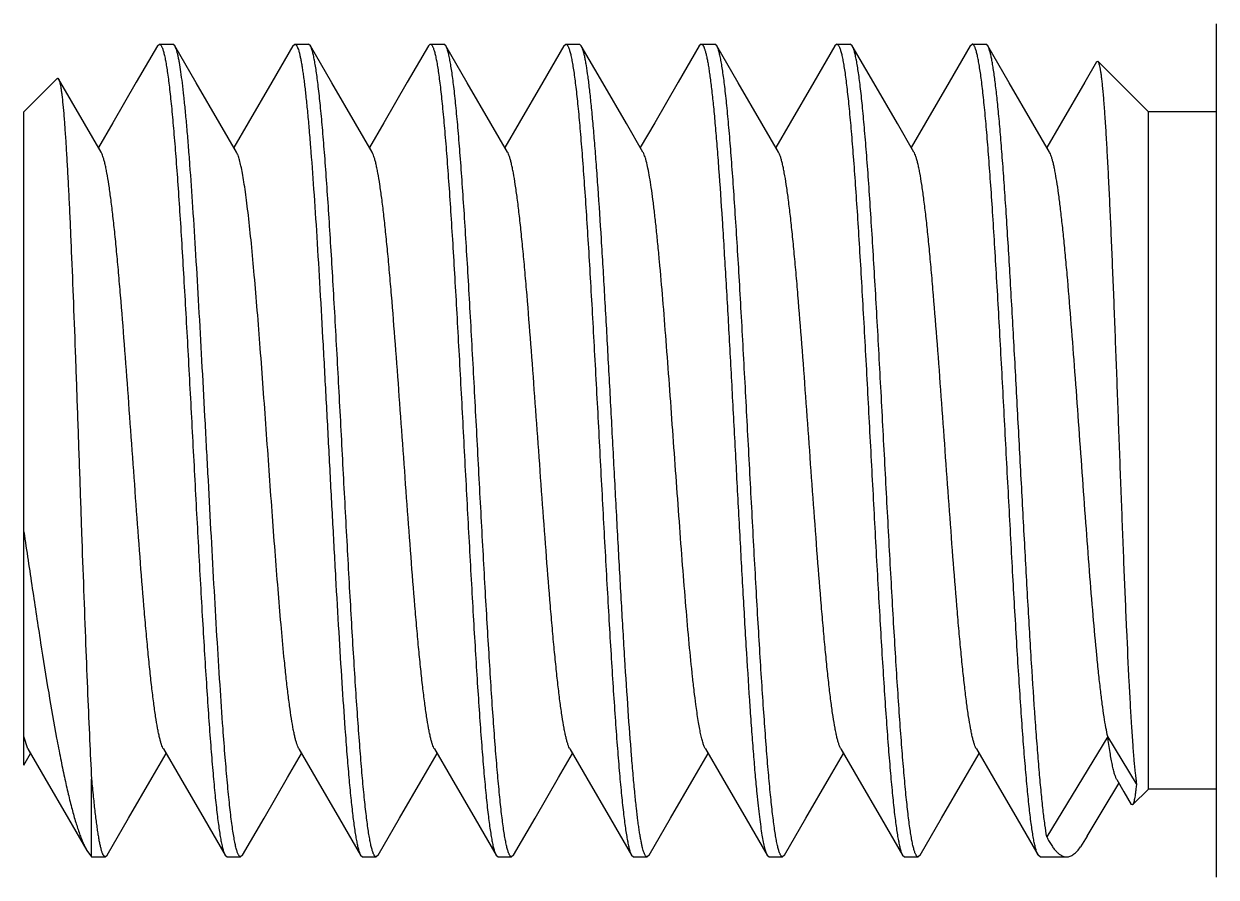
# Model space of a CAD drawing. Header units: millimetres. Extents: x 3299 to 14264, y 1863 to 5555.
# Drawn here: x 3617.59 to 3626.39, y 2547.12 to 2553.42 of the extents above; entities that cross this region are included whole.
import ezdxf

# ---------------------------------------------------------------- set-up
doc = ezdxf.new("R2010")
doc.units = ezdxf.units.MM
doc.layers.add('02___PRT_ALL_AXES', color=7, linetype='Continuous')

msp = doc.modelspace()

# ---------------------------------------------------------------- linework, layer by layer
at = {"color": 7, "linetype": 'Continuous'}
for p, q in [((3626.38801, 2553.42311), (3626.38801, 2547.12311)), ((3618.57343, 2553.26053), (3618.58801, 2553.27311)), ((3618.58801, 2553.27311), (3618.68801, 2553.27311)), ((3618.70259, 2553.26053), (3618.68801, 2553.27311)), ((3619.57343, 2553.26053), (3619.58801, 2553.27311)), ((3619.58801, 2553.27311), (3619.68801, 2553.27311)), ((3619.70259, 2553.26053), (3619.68801, 2553.27311)), ((3620.57343, 2553.26053), (3620.58801, 2553.27311)), ((3620.58801, 2553.27311), (3620.68801, 2553.27311)), ((3620.70259, 2553.26053), (3620.68801, 2553.27311)), ((3621.57343, 2553.26053), (3621.58801, 2553.27311)), ((3621.58801, 2553.27311), (3621.68801, 2553.27311)), ((3621.70259, 2553.26053), (3621.68801, 2553.27311)), ((3622.58801, 2553.27311), (3622.57343, 2553.26053)), ((3622.58801, 2553.27311), (3622.68801, 2553.27311)), ((3622.70259, 2553.26053), (3622.68801, 2553.27311)), ((3623.58801, 2553.27311), (3623.57343, 2553.26053)), ((3623.58801, 2553.27311), (3623.68801, 2553.27311)), ((3623.70259, 2553.26053), (3623.68801, 2553.27311)), ((3624.57343, 2553.26053), (3624.58801, 2553.27311)), ((3624.58801, 2553.27311), (3624.68801, 2553.27311)), ((3624.70259, 2553.26053), (3624.68801, 2553.27311)), ((3625.50519, 2553.14285), (3625.51481, 2553.14631)), ((3625.51481, 2553.14631), (3625.88801, 2552.77311)), ((3617.58801, 2552.77311), (3617.83442, 2553.01952)), ((3617.58801, 2547.94969), (3617.58801, 2552.77299)), ((3625.88801, 2547.77311), (3625.88801, 2552.77311)), ((3617.61835, 2548.06945), (3617.58801, 2548.16122)), ((3625.58801, 2548.16122), (3625.13801, 2547.41994)), ((3625.80009, 2547.81185), (3625.58801, 2548.16122)), ((3617.58801, 2547.94967), (3617.63801, 2548.03564)), ((3618.08801, 2547.27311), (3618.08801, 2547.84606)), ((3625.77079, 2547.65589), (3625.88801, 2547.77311)), ((3625.77079, 2547.65589), (3625.76176, 2547.65914)), ((3625.43608, 2547.42546), (3625.38801, 2547.34737)), ((3618.05311, 2547.32074), (3618.08801, 2547.27311)), ((3618.18801, 2547.27311), (3618.20259, 2547.28569)), ((3619.07343, 2547.28569), (3619.08801, 2547.27311)), ((3619.08801, 2547.27311), (3619.18801, 2547.27311)), ((3619.20259, 2547.28569), (3619.18801, 2547.27311)), ((3620.07343, 2547.28569), (3620.08801, 2547.27311)), ((3620.08801, 2547.27311), (3620.18801, 2547.27311)), ((3620.20259, 2547.28569), (3620.18801, 2547.27311)), ((3621.07343, 2547.28569), (3621.08801, 2547.27311)), ((3621.08801, 2547.27311), (3621.18801, 2547.27311)), ((3621.20259, 2547.28569), (3621.18801, 2547.27311)), ((3622.07343, 2547.28569), (3622.08801, 2547.27311)), ((3622.08801, 2547.27311), (3622.18801, 2547.27311)), ((3622.20259, 2547.28569), (3622.18801, 2547.27311)), ((3623.07343, 2547.28569), (3623.08801, 2547.27311)), ((3623.08801, 2547.27311), (3623.18801, 2547.27311)), ((3623.20259, 2547.28569), (3623.18801, 2547.27311)), ((3624.07343, 2547.28569), (3624.08801, 2547.27311)), ((3624.08801, 2547.27311), (3624.18801, 2547.27311)), ((3624.20259, 2547.28569), (3624.18801, 2547.27311)), ((3625.08801, 2547.27311), (3625.07343, 2547.28569))]:
    msp.add_line(p, q, dxfattribs=at)
for points in [[(3618.57343, 2553.26053), (3618.41821, 2552.99292), (3618.244, 2552.69289), (3618.13801, 2552.51058)], [(3619.15767, 2552.47677), (3619.03494, 2552.68787), (3618.86072, 2552.9879), (3618.70259, 2553.26053)], [(3619.57343, 2553.26053), (3619.41821, 2552.99292), (3619.244, 2552.69289), (3619.13801, 2552.51058)], [(3620.15767, 2552.47677), (3620.03494, 2552.68787), (3619.86072, 2552.9879), (3619.70259, 2553.26053)], [(3620.57343, 2553.26053), (3620.41821, 2552.99292), (3620.244, 2552.69289), (3620.13801, 2552.51058)], [(3621.15767, 2552.47677), (3621.03494, 2552.68787), (3620.86072, 2552.9879), (3620.70259, 2553.26053)], [(3621.57343, 2553.26053), (3621.41821, 2552.99292), (3621.244, 2552.69289), (3621.13801, 2552.51058)], [(3622.15767, 2552.47677), (3622.03494, 2552.68787), (3621.86072, 2552.9879), (3621.70259, 2553.26053)], [(3622.57343, 2553.26053), (3622.41821, 2552.99292), (3622.244, 2552.69289), (3622.13801, 2552.51058)], [(3623.15767, 2552.47677), (3623.03494, 2552.68787), (3622.86072, 2552.9879), (3622.70259, 2553.26053)], [(3623.57343, 2553.26053), (3623.41821, 2552.99292), (3623.244, 2552.69289), (3623.13801, 2552.51058)], [(3624.15767, 2552.47677), (3624.03494, 2552.68787), (3623.86072, 2552.9879), (3623.70259, 2553.26053)], [(3624.57343, 2553.26053), (3624.41821, 2552.99292), (3624.244, 2552.69289), (3624.13801, 2552.51058)], [(3625.15767, 2552.47677), (3625.03494, 2552.68787), (3624.86072, 2552.9879), (3624.70259, 2553.26053)], [(3625.50519, 2553.14285), (3625.41821, 2552.99292), (3625.244, 2552.69289), (3625.13801, 2552.51058)], [(3618.15767, 2552.47677), (3618.03494, 2552.68787), (3617.84448, 2553.0159)], [(3617.61835, 2548.06945), (3617.744, 2547.85333), (3617.91821, 2547.5533), (3618.05311, 2547.32074)], [(3618.61835, 2548.06945), (3618.744, 2547.85333), (3618.91821, 2547.5533), (3619.07343, 2547.28569)], [(3619.61835, 2548.06945), (3619.744, 2547.85333), (3619.91821, 2547.5533), (3620.07343, 2547.28569)], [(3620.61835, 2548.06945), (3620.744, 2547.85333), (3620.91821, 2547.5533), (3621.07343, 2547.28569)], [(3621.61835, 2548.06945), (3621.744, 2547.85333), (3621.91821, 2547.5533), (3622.07343, 2547.28569)], [(3622.61835, 2548.06945), (3622.744, 2547.85333), (3622.91821, 2547.5533), (3623.07343, 2547.28569)], [(3623.61835, 2548.06945), (3623.744, 2547.85333), (3623.91821, 2547.5533), (3624.07343, 2547.28569)], [(3624.61835, 2548.06945), (3624.744, 2547.85333), (3624.91821, 2547.5533), (3625.07343, 2547.28569)], [(3618.20259, 2547.28569), (3618.36072, 2547.55831), (3618.53494, 2547.85835), (3618.63801, 2548.03564)], [(3619.20259, 2547.28569), (3619.36072, 2547.55831), (3619.53494, 2547.85835), (3619.63801, 2548.03564)], [(3620.20259, 2547.28569), (3620.36072, 2547.55831), (3620.53494, 2547.85835), (3620.63801, 2548.03564)], [(3621.20259, 2547.28569), (3621.36072, 2547.55831), (3621.53494, 2547.85835), (3621.63801, 2548.03564)], [(3622.20259, 2547.28569), (3622.36072, 2547.55831), (3622.53494, 2547.85835), (3622.63801, 2548.03564)], [(3623.20259, 2547.28569), (3623.36072, 2547.55831), (3623.53494, 2547.85835), (3623.63801, 2548.03564)], [(3624.20259, 2547.28569), (3624.36072, 2547.55831), (3624.53494, 2547.85835), (3624.63801, 2548.03564)], [(3625.43608, 2547.42546), (3625.56188, 2547.63513), (3625.67089, 2547.81575)], [(3625.65456, 2547.8439), (3625.70749, 2547.7527), (3625.76176, 2547.65914)]]:
    msp.add_lwpolyline(points, dxfattribs=at)
for points, knots in [([(3618.58801, 2553.27311), (3618.5893, 2553.27311), (3618.59214, 2553.2724), (3618.59601, 2553.26959), (3618.59978, 2553.26517), (3618.60353, 2553.25911), (3618.60728, 2553.25141), (3618.61103, 2553.24204), (3618.6148, 2553.23099), (3618.62012, 2553.213), (3618.62663, 2553.18629), (3618.63411, 2553.14923), (3618.64161, 2553.10566), (3618.64913, 2553.05567), (3618.65666, 2552.99937), (3618.6642, 2552.93687), (3618.67175, 2552.86834), (3618.6822, 2552.76536), (3618.69509, 2552.62278), (3618.71011, 2552.43597), (3618.72515, 2552.22955), (3618.74021, 2552.00536), (3618.75528, 2551.76545), (3618.77037, 2551.512), (3618.78546, 2551.24731), (3618.80578, 2550.87892), (3618.83084, 2550.40892), (3618.86064, 2549.84548), (3618.88581, 2549.38214), (3618.90623, 2549.02433), (3618.92131, 2548.77135), (3618.93639, 2548.53201), (3618.95145, 2548.30846), (3618.96649, 2548.10275), (3618.9815, 2547.91672), (3618.99647, 2547.75208), (3619.00941, 2547.62899), (3619.01994, 2547.54234), (3619.02747, 2547.48651), (3619.03499, 2547.43701), (3619.04249, 2547.39393), (3619.04996, 2547.35737), (3619.05739, 2547.3274), (3619.06392, 2547.30666), (3619.06932, 2547.29353), (3619.07204, 2547.28811), (3619.07343, 2547.28572)], [0, 0, 0, 0, 0.0006449, 0.0014043, 0.0023515, 0.0035243, 0.0049424, 0.0066166, 0.0085528, 0.0107549, 0.0159634, 0.0222445, 0.0295907, 0.0379913, 0.0474334, 0.0578966, 0.0693572, 0.0817909, 0.1094728, 0.1406927, 0.1751755, 0.2126082, 0.2526559, 0.2949556, 0.339126, 0.3847672, 0.478801, 0.5736607, 0.6659196, 0.7100258, 0.7522465, 0.7922009, 0.8295272, 0.8638909, 0.8949808, 0.9225224, 0.946268, 0.9566541, 0.9660173, 0.9743379, 0.9816032, 0.9878026, 0.9929291, 0.9969855, 0.9986201, 1, 1, 1, 1]), ([(3619.05801, 2548.21947), (3619.05015, 2548.32749), (3619.03472, 2548.55481), (3619.0128, 2548.91035), (3618.99084, 2549.29241), (3618.96885, 2549.69351), (3618.94686, 2550.10589), (3618.92486, 2550.52152), (3618.90287, 2550.93232), (3618.88089, 2551.3303), (3618.85893, 2551.70772), (3618.83701, 2552.05726), (3618.81824, 2552.32792), (3618.803, 2552.52544), (3618.79195, 2552.65764), (3618.78093, 2552.77822), (3618.76992, 2552.88662), (3618.75893, 2552.98231), (3618.74798, 2553.06482), (3618.73848, 2553.1251), (3618.73071, 2553.16639), (3618.7252, 2553.19217), (3618.71971, 2553.2144), (3618.71423, 2553.23307), (3618.70878, 2553.24816), (3618.70471, 2553.25685), (3618.70259, 2553.26051)], [0, 0, 0, 0, 0.0642486, 0.1351525, 0.211304, 0.291252, 0.3734389, 0.456272, 0.5381449, 0.6174703, 0.6927111, 0.7624087, 0.8252158, 0.8536525, 0.8799227, 0.9039043, 0.925482, 0.9445534, 0.9610355, 0.9748524, 0.9807458, 0.9859572, 0.9904844, 0.9943274, 0.9974933, 1, 1, 1, 1]), ([(3619.58801, 2553.27311), (3619.58899, 2553.27311), (3619.59106, 2553.27273), (3619.59402, 2553.27113), (3619.59692, 2553.26856), (3619.5998, 2553.26503), (3619.60267, 2553.26054), (3619.60677, 2553.25273), (3619.61175, 2553.24041), (3619.61744, 2553.22262), (3619.62314, 2553.20096), (3619.62886, 2553.17545), (3619.6346, 2553.14612), (3619.64034, 2553.11301), (3619.64609, 2553.07616), (3619.65185, 2553.03561), (3619.65983, 2552.97434), (3619.66968, 2552.88894), (3619.68114, 2552.77618), (3619.69261, 2552.65022), (3619.70856, 2552.45791), (3619.72814, 2552.19001), (3619.75091, 2551.83962), (3619.77373, 2551.45622), (3619.79658, 2551.0479), (3619.81946, 2550.62325), (3619.84234, 2550.19123), (3619.86522, 2549.76093), (3619.88809, 2549.34143), (3619.91093, 2548.94154), (3619.93374, 2548.56972), (3619.94981, 2548.33218), (3619.95801, 2548.21947)], [0, 0, 0, 0, 0.000577, 0.0012168, 0.0019662, 0.0028546, 0.0038995, 0.0051117, 0.0080609, 0.0117338, 0.0161433, 0.0212918, 0.0271775, 0.0337969, 0.0411449, 0.0492147, 0.0579961, 0.0776481, 0.1000079, 0.1249608, 0.1523772, 0.2140249, 0.2836656, 0.3598407, 0.4409524, 0.5252979, 0.6111051, 0.6965701, 0.7798989, 0.8593334, 0.9332271, 1, 1, 1, 1]), ([(3620.18801, 2547.27311), (3620.18672, 2547.27311), (3620.18388, 2547.27381), (3620.18001, 2547.27663), (3620.17624, 2547.28105), (3620.17249, 2547.28711), (3620.16875, 2547.29481), (3620.16499, 2547.30418), (3620.16122, 2547.31523), (3620.1559, 2547.33322), (3620.14939, 2547.35993), (3620.14192, 2547.39699), (3620.13441, 2547.44056), (3620.12689, 2547.49055), (3620.11936, 2547.54685), (3620.11182, 2547.60935), (3620.10427, 2547.67788), (3620.09382, 2547.78086), (3620.08093, 2547.92344), (3620.06591, 2548.11024), (3620.05087, 2548.31667), (3620.03581, 2548.54086), (3620.02074, 2548.78077), (3620.00566, 2549.03422), (3619.99057, 2549.29891), (3619.97024, 2549.6673), (3619.94518, 2550.1373), (3619.91538, 2550.70074), (3619.89022, 2551.16408), (3619.86979, 2551.52189), (3619.85471, 2551.77487), (3619.83964, 2552.01421), (3619.82458, 2552.23776), (3619.80954, 2552.44347), (3619.79452, 2552.62949), (3619.77955, 2552.79413), (3619.76661, 2552.91723), (3619.75608, 2553.00388), (3619.74855, 2553.05971), (3619.74103, 2553.10921), (3619.73353, 2553.15229), (3619.72606, 2553.18885), (3619.71863, 2553.21882), (3619.71211, 2553.23956), (3619.7067, 2553.25269), (3619.70398, 2553.2581), (3619.70259, 2553.2605)], [0, 0, 0, 0, 0.0006449, 0.0014043, 0.0023515, 0.0035243, 0.0049424, 0.0066166, 0.0085528, 0.0107549, 0.0159634, 0.0222445, 0.0295907, 0.0379913, 0.0474333, 0.0578966, 0.0693572, 0.0817909, 0.1094728, 0.1406927, 0.1751754, 0.2126081, 0.2526559, 0.2949556, 0.3391259, 0.3847671, 0.4788009, 0.5736606, 0.6659195, 0.7100257, 0.7522464, 0.7922009, 0.8295271, 0.8638909, 0.8949807, 0.9225224, 0.9462679, 0.9566541, 0.9660172, 0.9743379, 0.9816032, 0.9878026, 0.9929291, 0.9969855, 0.9986201, 1, 1, 1, 1]), ([(3620.58801, 2553.27311), (3620.5893, 2553.27311), (3620.59214, 2553.2724), (3620.59601, 2553.26959), (3620.59978, 2553.26517), (3620.60353, 2553.25911), (3620.60728, 2553.25141), (3620.61103, 2553.24204), (3620.6148, 2553.23099), (3620.62012, 2553.213), (3620.62663, 2553.18629), (3620.63411, 2553.14923), (3620.64161, 2553.10566), (3620.64913, 2553.05567), (3620.65666, 2552.99937), (3620.6642, 2552.93687), (3620.67175, 2552.86834), (3620.6822, 2552.76536), (3620.69509, 2552.62278), (3620.71011, 2552.43597), (3620.72515, 2552.22955), (3620.74021, 2552.00536), (3620.75528, 2551.76545), (3620.77037, 2551.512), (3620.78546, 2551.24731), (3620.80578, 2550.87892), (3620.83084, 2550.40892), (3620.86064, 2549.84548), (3620.88581, 2549.38214), (3620.90623, 2549.02433), (3620.92131, 2548.77135), (3620.93639, 2548.53201), (3620.95145, 2548.30846), (3620.96649, 2548.10275), (3620.9815, 2547.91672), (3620.99647, 2547.75208), (3621.00941, 2547.62899), (3621.01994, 2547.54234), (3621.02747, 2547.48651), (3621.03499, 2547.43701), (3621.04249, 2547.39393), (3621.04996, 2547.35737), (3621.05739, 2547.3274), (3621.06392, 2547.30666), (3621.06932, 2547.29353), (3621.07204, 2547.28811), (3621.07343, 2547.28572)], [0, 0, 0, 0, 0.0006449, 0.0014043, 0.0023515, 0.0035243, 0.0049424, 0.0066166, 0.0085528, 0.0107549, 0.0159634, 0.0222445, 0.0295907, 0.0379913, 0.0474334, 0.0578966, 0.0693572, 0.0817909, 0.1094728, 0.1406927, 0.1751755, 0.2126082, 0.2526559, 0.2949556, 0.339126, 0.3847672, 0.478801, 0.5736607, 0.6659196, 0.7100258, 0.7522465, 0.7922009, 0.8295272, 0.8638909, 0.8949808, 0.9225224, 0.946268, 0.9566541, 0.9660173, 0.9743379, 0.9816032, 0.9878026, 0.9929291, 0.9969855, 0.9986201, 1, 1, 1, 1]), ([(3621.18801, 2547.27311), (3621.18672, 2547.27311), (3621.18388, 2547.27381), (3621.18001, 2547.27663), (3621.17624, 2547.28105), (3621.17249, 2547.28711), (3621.16875, 2547.29481), (3621.16499, 2547.30418), (3621.16122, 2547.31523), (3621.1559, 2547.33322), (3621.14939, 2547.35993), (3621.14192, 2547.39699), (3621.13441, 2547.44056), (3621.12689, 2547.49055), (3621.11936, 2547.54685), (3621.11182, 2547.60935), (3621.10427, 2547.67788), (3621.09382, 2547.78086), (3621.08093, 2547.92344), (3621.06591, 2548.11024), (3621.05087, 2548.31667), (3621.03581, 2548.54086), (3621.02074, 2548.78077), (3621.00566, 2549.03422), (3620.99057, 2549.29891), (3620.97024, 2549.6673), (3620.94518, 2550.1373), (3620.91538, 2550.70074), (3620.89022, 2551.16408), (3620.86979, 2551.52189), (3620.85471, 2551.77487), (3620.83964, 2552.01421), (3620.82458, 2552.23776), (3620.80954, 2552.44347), (3620.79452, 2552.62949), (3620.77955, 2552.79413), (3620.76661, 2552.91723), (3620.75608, 2553.00388), (3620.74855, 2553.05971), (3620.74103, 2553.10921), (3620.73353, 2553.15229), (3620.72606, 2553.18885), (3620.71863, 2553.21882), (3620.71211, 2553.23956), (3620.7067, 2553.25269), (3620.70398, 2553.2581), (3620.70259, 2553.2605)], [0, 0, 0, 0, 0.0006449, 0.0014043, 0.0023515, 0.0035243, 0.0049424, 0.0066166, 0.0085528, 0.0107549, 0.0159634, 0.0222445, 0.0295907, 0.0379913, 0.0474333, 0.0578966, 0.0693572, 0.0817909, 0.1094728, 0.1406927, 0.1751754, 0.2126081, 0.2526559, 0.2949556, 0.3391259, 0.3847671, 0.4788009, 0.5736606, 0.6659195, 0.7100257, 0.7522464, 0.7922009, 0.8295271, 0.8638909, 0.8949807, 0.9225224, 0.9462679, 0.9566541, 0.9660172, 0.9743379, 0.9816032, 0.9878026, 0.9929291, 0.9969855, 0.9986201, 1, 1, 1, 1]), ([(3621.58801, 2553.27311), (3621.5893, 2553.27311), (3621.59214, 2553.2724), (3621.59601, 2553.26959), (3621.59978, 2553.26517), (3621.60353, 2553.25911), (3621.60728, 2553.25141), (3621.61103, 2553.24204), (3621.6148, 2553.23099), (3621.62012, 2553.213), (3621.62663, 2553.18629), (3621.63411, 2553.14923), (3621.64161, 2553.10566), (3621.64913, 2553.05567), (3621.65666, 2552.99937), (3621.6642, 2552.93687), (3621.67175, 2552.86834), (3621.6822, 2552.76536), (3621.69509, 2552.62278), (3621.71011, 2552.43597), (3621.72515, 2552.22955), (3621.74021, 2552.00536), (3621.75528, 2551.76545), (3621.77037, 2551.512), (3621.78546, 2551.24731), (3621.80578, 2550.87892), (3621.83084, 2550.40892), (3621.86064, 2549.84548), (3621.88581, 2549.38214), (3621.90623, 2549.02433), (3621.92131, 2548.77135), (3621.93639, 2548.53201), (3621.95145, 2548.30846), (3621.96649, 2548.10275), (3621.9815, 2547.91672), (3621.99647, 2547.75208), (3622.00941, 2547.62899), (3622.01994, 2547.54234), (3622.02747, 2547.48651), (3622.03499, 2547.43701), (3622.04249, 2547.39393), (3622.04996, 2547.35737), (3622.05739, 2547.3274), (3622.06392, 2547.30666), (3622.06932, 2547.29353), (3622.07204, 2547.28811), (3622.07343, 2547.28572)], [0, 0, 0, 0, 0.0006449, 0.0014043, 0.0023515, 0.0035243, 0.0049424, 0.0066166, 0.0085528, 0.0107549, 0.0159634, 0.0222445, 0.0295907, 0.0379913, 0.0474334, 0.0578966, 0.0693572, 0.0817909, 0.1094728, 0.1406927, 0.1751755, 0.2126082, 0.2526559, 0.2949556, 0.339126, 0.3847672, 0.478801, 0.5736607, 0.6659196, 0.7100258, 0.7522465, 0.7922009, 0.8295272, 0.8638909, 0.8949808, 0.9225224, 0.946268, 0.9566541, 0.9660173, 0.9743379, 0.9816032, 0.9878026, 0.9929291, 0.9969855, 0.9986201, 1, 1, 1, 1]), ([(3622.09801, 2547.74013), (3622.09365, 2547.78418), (3622.08503, 2547.87717), (3622.06794, 2548.08127), (3622.04703, 2548.36782), (3622.02274, 2548.74435), (3621.99839, 2549.15764), (3621.974, 2549.59777), (3621.94959, 2550.05414), (3621.92517, 2550.51578), (3621.90076, 2550.97159), (3621.87637, 2551.41059), (3621.85203, 2551.82223), (3621.8312, 2552.14356), (3621.81428, 2552.37956), (3621.802, 2552.53824), (3621.78974, 2552.68329), (3621.77749, 2552.81381), (3621.76528, 2552.92905), (3621.75311, 2553.02829), (3621.74254, 2553.10066), (3621.73388, 2553.15007), (3621.72776, 2553.18073), (3621.72166, 2553.20703), (3621.71558, 2553.22893), (3621.70954, 2553.24641), (3621.70499, 2553.25638), (3621.70259, 2553.26051)], [0, 0, 0, 0, 0.0239817, 0.0505841, 0.110938, 0.179607, 0.2549621, 0.3351932, 0.4183783, 0.5025212, 0.5856026, 0.6656292, 0.7406823, 0.8089644, 0.8400486, 0.8688436, 0.8951763, 0.9188947, 0.9398551, 0.9579419, 0.973052, 0.9794664, 0.9851123, 0.9899856, 0.994085, 0.9974164, 1, 1, 1, 1]), ([(3622.58801, 2553.27311), (3622.5891, 2553.27311), (3622.59142, 2553.27263), (3622.59471, 2553.27065), (3622.59791, 2553.26749), (3622.60109, 2553.26316), (3622.60427, 2553.25765), (3622.60745, 2553.25095), (3622.61063, 2553.24306), (3622.61512, 2553.23022), (3622.62062, 2553.21112), (3622.62694, 2553.18457), (3622.63328, 2553.15333), (3622.63963, 2553.11743), (3622.646, 2553.07693), (3622.65237, 2553.03189), (3622.65875, 2552.98238), (3622.66759, 2552.90771), (3622.6785, 2552.80384), (3622.69119, 2552.66704), (3622.7039, 2552.51473), (3622.72152, 2552.28365), (3622.74315, 2551.96417), (3622.76835, 2551.55005), (3622.7936, 2551.1029), (3622.81888, 2550.63429), (3622.84418, 2550.15634), (3622.86947, 2549.68141), (3622.89474, 2549.22179), (3622.91997, 2548.78935), (3622.94155, 2548.45117), (3622.95908, 2548.20255), (3622.97181, 2548.03536), (3622.98453, 2547.88268), (3622.99348, 2547.7859), (3622.99801, 2547.74013)], [0, 0, 0, 0, 0.0005859, 0.0012488, 0.0020431, 0.0030007, 0.0041397, 0.0054707, 0.0069999, 0.0087315, 0.012811, 0.0177192, 0.0234554, 0.0300155, 0.0373933, 0.045581, 0.0545663, 0.0643346, 0.0861617, 0.1109321, 0.1384847, 0.1686488, 0.2360146, 0.3113015, 0.3925722, 0.477732, 0.5645846, 0.6508898, 0.7344212, 0.8130271, 0.8846785, 0.9173128, 0.9475441, 0.9751723, 1, 1, 1, 1]), ([(3623.18801, 2547.27311), (3623.18672, 2547.27311), (3623.18388, 2547.27381), (3623.18001, 2547.27663), (3623.17624, 2547.28105), (3623.17249, 2547.28711), (3623.16875, 2547.29481), (3623.16499, 2547.30418), (3623.16122, 2547.31523), (3623.1559, 2547.33322), (3623.14939, 2547.35993), (3623.14192, 2547.39699), (3623.13441, 2547.44056), (3623.12689, 2547.49055), (3623.11936, 2547.54685), (3623.11182, 2547.60935), (3623.10427, 2547.67788), (3623.09382, 2547.78086), (3623.08093, 2547.92344), (3623.06591, 2548.11024), (3623.05087, 2548.31667), (3623.03581, 2548.54086), (3623.02074, 2548.78077), (3623.00566, 2549.03422), (3622.99057, 2549.29891), (3622.97024, 2549.6673), (3622.94518, 2550.1373), (3622.91538, 2550.70074), (3622.89022, 2551.16408), (3622.86979, 2551.52189), (3622.85471, 2551.77487), (3622.83964, 2552.01421), (3622.82458, 2552.23776), (3622.80954, 2552.44347), (3622.79452, 2552.62949), (3622.77955, 2552.79413), (3622.76661, 2552.91723), (3622.75608, 2553.00388), (3622.74855, 2553.05971), (3622.74103, 2553.10921), (3622.73353, 2553.15229), (3622.72606, 2553.18885), (3622.71863, 2553.21882), (3622.71211, 2553.23956), (3622.7067, 2553.25269), (3622.70398, 2553.2581), (3622.70259, 2553.2605)], [0, 0, 0, 0, 0.0006449, 0.0014043, 0.0023515, 0.0035243, 0.0049424, 0.0066166, 0.0085528, 0.0107549, 0.0159634, 0.0222445, 0.0295907, 0.0379913, 0.0474333, 0.0578966, 0.0693572, 0.0817909, 0.1094728, 0.1406927, 0.1751754, 0.2126081, 0.2526559, 0.2949556, 0.3391259, 0.3847671, 0.4788009, 0.5736606, 0.6659195, 0.7100257, 0.7522464, 0.7922009, 0.8295271, 0.8638909, 0.8949807, 0.9225224, 0.9462679, 0.9566541, 0.9660172, 0.9743379, 0.9816032, 0.9878026, 0.9929291, 0.9969855, 0.9986201, 1, 1, 1, 1]), ([(3623.58801, 2553.27311), (3623.5893, 2553.27311), (3623.59214, 2553.2724), (3623.59601, 2553.26959), (3623.59978, 2553.26517), (3623.60353, 2553.25911), (3623.60728, 2553.25141), (3623.61103, 2553.24204), (3623.6148, 2553.23099), (3623.62012, 2553.213), (3623.62663, 2553.18629), (3623.63411, 2553.14923), (3623.64161, 2553.10566), (3623.64913, 2553.05567), (3623.65666, 2552.99937), (3623.6642, 2552.93687), (3623.67175, 2552.86834), (3623.6822, 2552.76536), (3623.69509, 2552.62278), (3623.71011, 2552.43597), (3623.72515, 2552.22955), (3623.74021, 2552.00536), (3623.75528, 2551.76545), (3623.77037, 2551.512), (3623.78546, 2551.24731), (3623.80578, 2550.87892), (3623.83084, 2550.40892), (3623.86064, 2549.84548), (3623.88581, 2549.38214), (3623.90623, 2549.02433), (3623.92131, 2548.77135), (3623.93639, 2548.53201), (3623.95145, 2548.30846), (3623.96649, 2548.10275), (3623.9815, 2547.91672), (3623.99647, 2547.75208), (3624.00941, 2547.62899), (3624.01994, 2547.54234), (3624.02747, 2547.48651), (3624.03499, 2547.43701), (3624.04249, 2547.39393), (3624.04996, 2547.35737), (3624.05739, 2547.3274), (3624.06392, 2547.30666), (3624.06932, 2547.29353), (3624.07204, 2547.28811), (3624.07343, 2547.28572)], [0, 0, 0, 0, 0.0006449, 0.0014043, 0.0023515, 0.0035243, 0.0049424, 0.0066166, 0.0085528, 0.0107549, 0.0159634, 0.0222445, 0.0295907, 0.0379913, 0.0474334, 0.0578966, 0.0693572, 0.0817909, 0.1094728, 0.1406927, 0.1751755, 0.2126082, 0.2526559, 0.2949556, 0.339126, 0.3847672, 0.478801, 0.5736607, 0.6659196, 0.7100258, 0.7522465, 0.7922009, 0.8295272, 0.8638909, 0.8949808, 0.9225224, 0.946268, 0.9566541, 0.9660173, 0.9743379, 0.9816032, 0.9878026, 0.9929291, 0.9969855, 0.9986201, 1, 1, 1, 1]), ([(3624.18801, 2547.27311), (3624.18672, 2547.27311), (3624.18388, 2547.27381), (3624.18001, 2547.27663), (3624.17624, 2547.28105), (3624.17249, 2547.28711), (3624.16875, 2547.29481), (3624.16499, 2547.30418), (3624.16122, 2547.31523), (3624.1559, 2547.33322), (3624.14939, 2547.35993), (3624.14192, 2547.39699), (3624.13441, 2547.44056), (3624.12689, 2547.49055), (3624.11936, 2547.54685), (3624.11182, 2547.60935), (3624.10427, 2547.67788), (3624.09382, 2547.78086), (3624.08093, 2547.92344), (3624.06591, 2548.11024), (3624.05087, 2548.31667), (3624.03581, 2548.54086), (3624.02074, 2548.78077), (3624.00566, 2549.03422), (3623.99057, 2549.29891), (3623.97024, 2549.6673), (3623.94518, 2550.1373), (3623.91538, 2550.70074), (3623.89022, 2551.16408), (3623.86979, 2551.52189), (3623.85471, 2551.77487), (3623.83964, 2552.01421), (3623.82458, 2552.23776), (3623.80954, 2552.44347), (3623.79452, 2552.62949), (3623.77955, 2552.79413), (3623.76661, 2552.91723), (3623.75608, 2553.00388), (3623.74855, 2553.05971), (3623.74103, 2553.10921), (3623.73353, 2553.15229), (3623.72606, 2553.18885), (3623.71863, 2553.21882), (3623.71211, 2553.23956), (3623.7067, 2553.25269), (3623.70398, 2553.2581), (3623.70259, 2553.2605)], [0, 0, 0, 0, 0.0006449, 0.0014043, 0.0023515, 0.0035243, 0.0049424, 0.0066166, 0.0085528, 0.0107549, 0.0159634, 0.0222445, 0.0295907, 0.0379913, 0.0474333, 0.0578966, 0.0693572, 0.0817909, 0.1094728, 0.1406927, 0.1751754, 0.2126081, 0.2526559, 0.2949556, 0.3391259, 0.3847671, 0.4788009, 0.5736606, 0.6659195, 0.7100257, 0.7522464, 0.7922009, 0.8295271, 0.8638909, 0.8949807, 0.9225224, 0.9462679, 0.9566541, 0.9660172, 0.9743379, 0.9816032, 0.9878026, 0.9929291, 0.9969855, 0.9986201, 1, 1, 1, 1]), ([(3625.06803, 2547.29672), (3625.06513, 2547.30357), (3625.05963, 2547.31965), (3625.0523, 2547.34728), (3625.04492, 2547.38137), (3625.0375, 2547.42186), (3625.03007, 2547.46867), (3625.0196, 2547.54335), (3625.00678, 2547.65169), (3624.99201, 2547.79895), (3624.97719, 2547.96816), (3624.96233, 2548.15782), (3624.94745, 2548.36625), (3624.93255, 2548.59161), (3624.91217, 2548.91999), (3624.88712, 2549.35675), (3624.85767, 2549.90133), (3624.82819, 2550.45909), (3624.80339, 2550.92319), (3624.78327, 2551.28619), (3624.76835, 2551.54656), (3624.75343, 2551.79563), (3624.73852, 2552.03119), (3624.72363, 2552.25114), (3624.70876, 2552.45353), (3624.69391, 2552.63658), (3624.68115, 2552.77624), (3624.67082, 2552.87707), (3624.66335, 2552.94416), (3624.6559, 2553.00532), (3624.64845, 2553.06042), (3624.64101, 2553.10933), (3624.63359, 2553.15195), (3624.6262, 2553.1882), (3624.61977, 2553.21433), (3624.6145, 2553.23192), (3624.61078, 2553.24272), (3624.60706, 2553.25189), (3624.60335, 2553.25942), (3624.59965, 2553.26534), (3624.59592, 2553.26967), (3624.59209, 2553.27242), (3624.58929, 2553.27311), (3624.58801, 2553.27311)], [0, 0, 0, 0, 0.0037125, 0.0084677, 0.0142724, 0.0211246, 0.0290178, 0.0379373, 0.0587778, 0.0834815, 0.1118333, 0.1435895, 0.1784712, 0.2161713, 0.2563587, 0.3427536, 0.4346076, 0.5286766, 0.6216374, 0.6666722, 0.7102067, 0.7518591, 0.7912581, 0.8280589, 0.8619352, 0.8925906, 0.9197573, 0.9319564, 0.9431992, 0.9534619, 0.962721, 0.9709587, 0.9781625, 0.984322, 0.9894298, 0.9915898, 0.9934895, 0.9951327, 0.9965256, 0.9976786, 0.9986114, 0.9993614, 1, 1, 1, 1]), ([(3625.13801, 2547.41994), (3625.1329, 2547.4497), (3625.12309, 2547.51606), (3625.10972, 2547.62562), (3625.0963, 2547.75451), (3625.08284, 2547.90176), (3625.06935, 2548.06633), (3625.05063, 2548.31675), (3625.02769, 2548.66313), (3625.00097, 2549.11148), (3624.97419, 2549.5937), (3624.94738, 2550.09573), (3624.92056, 2550.60293), (3624.89376, 2551.10052), (3624.86699, 2551.57398), (3624.84414, 2551.94708), (3624.82555, 2552.22319), (3624.81204, 2552.40992), (3624.79854, 2552.58105), (3624.78507, 2552.73532), (3624.77163, 2552.87162), (3624.75823, 2552.98896), (3624.7466, 2553.07442), (3624.73706, 2553.13262), (3624.73033, 2553.16856), (3624.72362, 2553.19922), (3624.71693, 2553.22457), (3624.71108, 2553.24226), (3624.70626, 2553.25362), (3624.70383, 2553.25838), (3624.70259, 2553.2605)], [0, 0, 0, 0, 0.0154532, 0.0343292, 0.0564907, 0.0817773, 0.110016, 0.1410045, 0.2103121, 0.2876921, 0.3708991, 0.4575146, 0.5450203, 0.6308713, 0.7125715, 0.7877468, 0.8221956, 0.8542162, 0.8835731, 0.9100583, 0.93348, 0.9536742, 0.9705034, 0.9776202, 0.9838598, 0.9892157, 0.9936846, 0.9972713, 0.9987406, 1, 1, 1, 1]), ([(3625.51481, 2553.14631), (3625.51562, 2553.1455), (3625.5172, 2553.14331), (3625.51927, 2553.13923), (3625.52136, 2553.1339), (3625.5244, 2553.12437), (3625.52805, 2553.10924), (3625.53222, 2553.08729), (3625.53642, 2553.06036), (3625.54064, 2553.02847), (3625.54488, 2552.99169), (3625.54913, 2552.95007), (3625.5534, 2552.90367), (3625.55935, 2552.83249), (3625.5667, 2552.73222), (3625.57525, 2552.59883), (3625.58383, 2552.44875), (3625.59246, 2552.28303), (3625.60113, 2552.10287), (3625.60983, 2551.90957), (3625.61856, 2551.70453), (3625.62732, 2551.48929), (3625.63921, 2551.18662), (3625.65396, 2550.7955), (3625.67155, 2550.31941), (3625.68924, 2549.84518), (3625.70703, 2549.38792), (3625.72488, 2548.96249), (3625.74032, 2548.6344), (3625.75302, 2548.39839), (3625.76218, 2548.24487), (3625.77134, 2548.10901), (3625.7805, 2547.99205), (3625.7885, 2547.9069), (3625.79508, 2547.84907), (3625.7984, 2547.82366), (3625.80009, 2547.81185)], [0, 0, 0, 0, 0.0006493, 0.0014997, 0.0025659, 0.0038549, 0.0071139, 0.0112912, 0.0163908, 0.0224102, 0.0293406, 0.0371715, 0.0458919, 0.0554906, 0.0772575, 0.1023188, 0.1305094, 0.1616264, 0.1954507, 0.2317392, 0.2702252, 0.3106287, 0.3526429, 0.4402284, 0.5302932, 0.6200267, 0.7065726, 0.7871208, 0.8590003, 0.8909148, 0.9197706, 0.9453161, 0.9673328, 0.985618, 0.9933071, 1, 1, 1, 1]), ([(3617.83442, 2553.01951), (3617.83481, 2553.0199), (3617.83558, 2553.02056), (3617.83687, 2553.02123), (3617.8382, 2553.02144), (3617.83952, 2553.02118), (3617.84081, 2553.02046), (3617.84265, 2553.0188), (3617.84376, 2553.01713), (3617.84448, 2553.01589)], [0, 0, 0, 0, 0.1262815, 0.2344275, 0.3325294, 0.4311979, 0.5408943, 0.6694205, 1, 1, 1, 1]), ([(3617.84448, 2553.01589), (3617.84522, 2553.01461), (3617.84666, 2553.01166), (3617.8495, 2553.0043), (3617.8529, 2552.99238), (3617.85677, 2552.9749), (3617.86066, 2552.95323), (3617.86456, 2552.92742), (3617.8701, 2552.88489), (3617.87683, 2552.82171), (3617.88454, 2552.73419), (3617.89226, 2552.63154), (3617.89998, 2552.51442), (3617.9077, 2552.38356), (3617.9154, 2552.23979), (3617.92309, 2552.08398), (3617.93077, 2551.91708), (3617.94123, 2551.67535), (3617.9541, 2551.35343), (3617.96915, 2550.94877), (3617.98413, 2550.52648), (3617.99905, 2550.09618), (3618.0139, 2549.6675), (3618.02866, 2549.24993), (3618.04334, 2548.85253), (3618.05792, 2548.48378), (3618.07238, 2548.15149), (3618.08271, 2547.94299), (3618.08801, 2547.84606)], [0, 0, 0, 0, 0.0008558, 0.0018995, 0.0045679, 0.0080247, 0.0122747, 0.0173174, 0.0231466, 0.0371251, 0.0541268, 0.0740506, 0.0967652, 0.1221333, 0.1499983, 0.180186, 0.2125181, 0.2467972, 0.3203732, 0.3991867, 0.4814185, 0.565198, 0.6486492, 0.7299356, 0.8072907, 0.8790543, 0.9437528, 1, 1, 1, 1]), ([(3618.61835, 2548.06946), (3618.61562, 2548.07416), (3618.61036, 2548.08524), (3618.60329, 2548.10443), (3618.59619, 2548.12802), (3618.58908, 2548.15597), (3618.58194, 2548.18824), (3618.57188, 2548.23961), (3618.55958, 2548.31415), (3618.5454, 2548.41553), (3618.53116, 2548.53208), (3618.5169, 2548.66285), (3618.50262, 2548.80678), (3618.48831, 2548.9627), (3618.46873, 2549.19076), (3618.44463, 2549.49556), (3618.41634, 2549.87789), (3618.38801, 2550.27311), (3618.35969, 2550.66833), (3618.33139, 2551.05066), (3618.30729, 2551.35546), (3618.28771, 2551.58352), (3618.27341, 2551.73943), (3618.25912, 2551.88337), (3618.24486, 2552.01414), (3618.23062, 2552.13069), (3618.21644, 2552.23207), (3618.20414, 2552.30661), (3618.19408, 2552.35798), (3618.18695, 2552.39025), (3618.17983, 2552.4182), (3618.17273, 2552.44178), (3618.16566, 2552.46097), (3618.1604, 2552.47206), (3618.15767, 2552.47676)], [0, 0, 0, 0, 0.0036713, 0.0082682, 0.0138135, 0.0203128, 0.0277604, 0.0361472, 0.0556903, 0.0788127, 0.1053322, 0.1350503, 0.167724, 0.2030942, 0.2408768, 0.3224322, 0.4097504, 0.4999994, 0.5902488, 0.6775674, 0.7591223, 0.7969055, 0.8322743, 0.8649499, 0.8946659, 0.9211868, 0.9443094, 0.9638512, 0.9722394, 0.9796879, 0.986186, 0.9917298, 0.9963273, 1, 1, 1, 1]), ([(3619.50801, 2548.75302), (3619.50027, 2548.83174), (3619.48507, 2548.99736), (3619.46345, 2549.25638), (3619.44179, 2549.53462), (3619.42012, 2549.82678), (3619.39843, 2550.12738), (3619.37674, 2550.43073), (3619.35505, 2550.73111), (3619.33338, 2551.02283), (3619.31172, 2551.30039), (3619.29011, 2551.55855), (3619.26854, 2551.79242), (3619.24997, 2551.97004), (3619.23484, 2552.09667), (3619.22398, 2552.17905), (3619.21313, 2552.25243), (3619.20232, 2552.31647), (3619.19154, 2552.37086), (3619.18215, 2552.40995), (3619.17446, 2552.43612), (3619.16904, 2552.45204), (3619.16363, 2552.46541), (3619.15969, 2552.4733), (3619.15767, 2552.47677)], [0, 0, 0, 0, 0.0633778, 0.1332624, 0.2082573, 0.2869949, 0.3679987, 0.4497393, 0.5306798, 0.6093026, 0.6841265, 0.7537506, 0.8168731, 0.872313, 0.896831, 0.9190577, 0.9388942, 0.9562616, 0.9710862, 0.9833164, 0.9884545, 0.9929427, 0.9967868, 1, 1, 1, 1]), ([(3620.61835, 2548.06946), (3620.61562, 2548.07415), (3620.61036, 2548.08525), (3620.6033, 2548.10444), (3620.59619, 2548.12802), (3620.58907, 2548.15597), (3620.58194, 2548.18824), (3620.57189, 2548.23961), (3620.55958, 2548.31415), (3620.5454, 2548.41553), (3620.53117, 2548.53208), (3620.5169, 2548.66285), (3620.50262, 2548.80678), (3620.48831, 2548.9627), (3620.46873, 2549.19075), (3620.44463, 2549.49556), (3620.41634, 2549.87789), (3620.38801, 2550.27311), (3620.35969, 2550.66833), (3620.33139, 2551.05066), (3620.30729, 2551.35546), (3620.28771, 2551.58352), (3620.27341, 2551.73943), (3620.25912, 2551.88337), (3620.24486, 2552.01414), (3620.23062, 2552.13069), (3620.21644, 2552.23207), (3620.20414, 2552.30661), (3620.19408, 2552.35798), (3620.18695, 2552.39024), (3620.17983, 2552.4182), (3620.17273, 2552.44179), (3620.16566, 2552.46098), (3620.1604, 2552.47206), (3620.15767, 2552.47676)], [0, 0, 0, 0, 0.0036733, 0.0082716, 0.0138154, 0.0203122, 0.0277606, 0.0361494, 0.0556918, 0.0788131, 0.1053353, 0.13505, 0.1677263, 0.2030951, 0.2408777, 0.3224326, 0.4097515, 0.5000008, 0.5902495, 0.6775677, 0.7591234, 0.7969052, 0.8322765, 0.8649492, 0.8946676, 0.9211875, 0.9443087, 0.9638535, 0.9722396, 0.9796864, 0.9861854, 0.9917321, 0.9963294, 1, 1, 1, 1]), ([(3621.61835, 2548.06946), (3621.61562, 2548.07416), (3621.61036, 2548.08524), (3621.60329, 2548.10443), (3621.5962, 2548.12802), (3621.58908, 2548.15597), (3621.58194, 2548.18824), (3621.57188, 2548.23961), (3621.55959, 2548.31415), (3621.5454, 2548.41553), (3621.53116, 2548.53208), (3621.5169, 2548.66285), (3621.50261, 2548.80678), (3621.48831, 2548.9627), (3621.46873, 2549.19076), (3621.44463, 2549.49556), (3621.41634, 2549.87789), (3621.38801, 2550.27311), (3621.35969, 2550.66833), (3621.33139, 2551.05066), (3621.30729, 2551.35546), (3621.28771, 2551.58351), (3621.2734, 2551.73943), (3621.25912, 2551.88337), (3621.24486, 2552.01414), (3621.23063, 2552.13069), (3621.21644, 2552.23207), (3621.20413, 2552.30661), (3621.19408, 2552.35798), (3621.18695, 2552.39025), (3621.17983, 2552.4182), (3621.17273, 2552.44178), (3621.16566, 2552.46097), (3621.1604, 2552.47207), (3621.15767, 2552.47676)], [0, 0, 0, 0, 0.0036705, 0.008268, 0.0138147, 0.0203137, 0.0277603, 0.0361464, 0.0556914, 0.0788124, 0.1053323, 0.1350507, 0.1677233, 0.2030948, 0.2408764, 0.3224321, 0.4097503, 0.4999989, 0.5902483, 0.6775672, 0.7591221, 0.7969046, 0.8322735, 0.8649498, 0.8946644, 0.9211868, 0.9443079, 0.9638504, 0.9722394, 0.9796877, 0.9861844, 0.9917282, 0.9963266, 1, 1, 1, 1]), ([(3622.54801, 2548.39821), (3622.54371, 2548.43036), (3622.53521, 2548.49819), (3622.51835, 2548.64698), (3622.49769, 2548.85574), (3622.47371, 2549.12999), (3622.44967, 2549.43101), (3622.42558, 2549.75178), (3622.40147, 2550.08476), (3622.37736, 2550.42216), (3622.35325, 2550.75607), (3622.32917, 2551.07865), (3622.30511, 2551.38235), (3622.28456, 2551.62032), (3622.26789, 2551.79592), (3622.25576, 2551.91475), (3622.24365, 2552.02395), (3622.23155, 2552.12288), (3622.21947, 2552.21095), (3622.20744, 2552.28767), (3622.19545, 2552.35258), (3622.185, 2552.39903), (3622.1764, 2552.42991), (3622.17037, 2552.44846), (3622.16436, 2552.46385), (3622.15994, 2552.47286), (3622.15767, 2552.47677)], [0, 0, 0, 0, 0.0237238, 0.050003, 0.1095344, 0.1771703, 0.2513795, 0.330427, 0.4124683, 0.4955938, 0.5778617, 0.6573541, 0.7322198, 0.8007128, 0.8320693, 0.8612486, 0.8880894, 0.9124364, 0.9341487, 0.9531154, 0.969234, 0.9824296, 0.9879219, 0.9926761, 0.9966971, 1, 1, 1, 1]), ([(3623.61835, 2548.06946), (3623.61562, 2548.07416), (3623.61036, 2548.08525), (3623.60329, 2548.10443), (3623.59619, 2548.12802), (3623.58907, 2548.15597), (3623.58194, 2548.18824), (3623.57189, 2548.23961), (3623.55958, 2548.31415), (3623.5454, 2548.41553), (3623.53116, 2548.53208), (3623.5169, 2548.66285), (3623.50262, 2548.80678), (3623.48831, 2548.9627), (3623.46873, 2549.19076), (3623.44463, 2549.49556), (3623.41634, 2549.87789), (3623.38801, 2550.27311), (3623.35969, 2550.66833), (3623.33139, 2551.05066), (3623.30729, 2551.35546), (3623.28771, 2551.58352), (3623.27341, 2551.73943), (3623.25912, 2551.88337), (3623.24486, 2552.01414), (3623.23062, 2552.13069), (3623.21644, 2552.23207), (3623.20414, 2552.30661), (3623.19408, 2552.35798), (3623.18695, 2552.39025), (3623.17983, 2552.4182), (3623.17273, 2552.44179), (3623.16566, 2552.46097), (3623.1604, 2552.47206), (3623.15767, 2552.47676)], [0, 0, 0, 0, 0.0036722, 0.0082695, 0.0138135, 0.0203122, 0.0277606, 0.0361483, 0.0556902, 0.078813, 0.1053333, 0.13505, 0.1677251, 0.2030941, 0.2408773, 0.3224323, 0.4097508, 0.5000001, 0.5902493, 0.6775676, 0.7591228, 0.7969058, 0.8322755, 0.8649497, 0.8946674, 0.9211871, 0.9443098, 0.9638524, 0.9722395, 0.9796874, 0.9861866, 0.9917315, 0.9963284, 1, 1, 1, 1]), ([(3624.61835, 2548.06946), (3624.61562, 2548.07415), (3624.61036, 2548.08524), (3624.60329, 2548.10443), (3624.5962, 2548.12803), (3624.58908, 2548.15597), (3624.58194, 2548.18824), (3624.57188, 2548.23961), (3624.55959, 2548.31415), (3624.5454, 2548.41553), (3624.53117, 2548.53208), (3624.5169, 2548.66285), (3624.50261, 2548.80678), (3624.48831, 2548.9627), (3624.46873, 2549.19076), (3624.44463, 2549.49556), (3624.41634, 2549.87789), (3624.38801, 2550.27311), (3624.35969, 2550.66833), (3624.33139, 2551.05066), (3624.30729, 2551.35546), (3624.28771, 2551.58352), (3624.27341, 2551.73943), (3624.25912, 2551.88337), (3624.24485, 2552.01414), (3624.23063, 2552.13069), (3624.21644, 2552.23207), (3624.20413, 2552.30661), (3624.19409, 2552.35799), (3624.18695, 2552.39025), (3624.17983, 2552.41819), (3624.17273, 2552.44178), (3624.16566, 2552.46098), (3624.1604, 2552.47207), (3624.15767, 2552.47677)], [0, 0, 0, 0, 0.0036705, 0.0082697, 0.0138167, 0.0203146, 0.0277601, 0.0361464, 0.0556932, 0.0788121, 0.1053339, 0.1350512, 0.1677236, 0.2030958, 0.2408761, 0.3224323, 0.4097507, 0.4999989, 0.5902478, 0.6775669, 0.7591222, 0.7969032, 0.8322732, 0.8649491, 0.8946631, 0.921187, 0.9443059, 0.9638503, 0.9722396, 0.9796862, 0.9861822, 0.9917269, 0.9963265, 1, 1, 1, 1]), ([(3625.58801, 2548.16122), (3625.58298, 2548.1829), (3625.5733, 2548.23128), (3625.56008, 2548.31121), (3625.5468, 2548.40514), (3625.53349, 2548.51236), (3625.52015, 2548.63213), (3625.50166, 2548.81431), (3625.47897, 2549.06641), (3625.45256, 2549.39295), (3625.42608, 2549.74455), (3625.39957, 2550.1112), (3625.37305, 2550.48247), (3625.34655, 2550.84777), (3625.32008, 2551.19671), (3625.2975, 2551.47266), (3625.27916, 2551.6778), (3625.2658, 2551.81737), (3625.25245, 2551.94593), (3625.23912, 2552.06256), (3625.22582, 2552.16644), (3625.21255, 2552.25682), (3625.20106, 2552.32332), (3625.19168, 2552.36925), (3625.185, 2552.3982), (3625.17835, 2552.42337), (3625.17171, 2552.44473), (3625.1651, 2552.46224), (3625.1602, 2552.47241), (3625.15767, 2552.47676)], [0, 0, 0, 0, 0.0153799, 0.0340817, 0.0559785, 0.080921, 0.1087369, 0.1392454, 0.2074546, 0.2836292, 0.3656164, 0.4510948, 0.5376433, 0.6228092, 0.7041775, 0.7794461, 0.8141224, 0.8464922, 0.8763309, 0.9034329, 0.9276041, 0.9486897, 0.9665484, 0.9742328, 0.9810761, 0.9870729, 0.9922207, 0.9965234, 1, 1, 1, 1]), ([(3617.58801, 2549.67156), (3617.60885, 2549.53225), (3617.64947, 2549.25958), (3617.70976, 2548.8632), (3617.76869, 2548.49502), (3617.81818, 2548.21027), (3617.85778, 2548.00331), (3617.88616, 2547.86552), (3617.91424, 2547.7405), (3617.942, 2547.62885), (3617.96947, 2547.53105), (3617.99297, 2547.45867), (3618.0119, 2547.40815), (3618.02543, 2547.37557), (3618.0389, 2547.3467), (3618.04835, 2547.32896), (3618.05311, 2547.32076)], [0, 0, 0, 0, 0.1759266, 0.3442891, 0.5007187, 0.6415918, 0.7052165, 0.763869, 0.8172792, 0.865233, 0.9075444, 0.9441155, 0.9602367, 0.9749144, 0.9881606, 1, 1, 1, 1]), ([(3619.61835, 2548.06945), (3619.61575, 2548.07393), (3619.61072, 2548.08443), (3619.60394, 2548.10256), (3619.59714, 2548.12472), (3619.59031, 2548.15088), (3619.58347, 2548.18101), (3619.57384, 2548.22887), (3619.56206, 2548.29824), (3619.54845, 2548.39258), (3619.53481, 2548.50104), (3619.52114, 2548.62275), (3619.51241, 2548.70824), (3619.50801, 2548.75302)], [0, 0, 0, 0, 0.0223682, 0.0501806, 0.0835418, 0.1224767, 0.1669729, 0.2169977, 0.3333764, 0.4709005, 0.6287273, 0.8056219, 1, 1, 1, 1]), ([(3622.61835, 2548.06945), (3622.61676, 2548.07218), (3622.61363, 2548.07825), (3622.60742, 2548.09267), (3622.59986, 2548.11497), (3622.59122, 2548.14675), (3622.58254, 2548.18501), (3622.57383, 2548.22963), (3622.56154, 2548.30129), (3622.55336, 2548.35825), (3622.54801, 2548.39821)], [0, 0, 0, 0, 0.0280862, 0.0606573, 0.1395831, 0.2371635, 0.3534631, 0.4883645, 0.6414439, 1, 1, 1, 1]), ([(3619.18801, 2547.27311), (3619.18662, 2547.27311), (3619.18354, 2547.27394), (3619.17941, 2547.27719), (3619.17538, 2547.28225), (3619.17137, 2547.28918), (3619.16736, 2547.29802), (3619.16334, 2547.30877), (3619.15931, 2547.32144), (3619.15361, 2547.34207), (3619.14664, 2547.37268), (3619.13863, 2547.41512), (3619.1306, 2547.465), (3619.12254, 2547.52218), (3619.11447, 2547.58652), (3619.1064, 2547.65785), (3619.09831, 2547.736), (3619.08712, 2547.8532), (3619.07332, 2548.01507), (3619.06316, 2548.14873), (3619.05801, 2548.21947)], [0, 0, 0, 0, 0.0043355, 0.0095375, 0.0161343, 0.0243876, 0.0344278, 0.0463244, 0.060117, 0.0758247, 0.1130038, 0.1578615, 0.2103471, 0.270353, 0.3377318, 0.4123282, 0.4939663, 0.5824455, 0.7790735, 1, 1, 1, 1]), ([(3619.95801, 2548.21947), (3619.96261, 2548.1563), (3619.97171, 2548.03604), (3619.98599, 2547.86537), (3620.00024, 2547.71445), (3620.01443, 2547.58454), (3620.02676, 2547.48997), (3620.03688, 2547.42564), (3620.04402, 2547.38603), (3620.05112, 2547.35234), (3620.0582, 2547.32461), (3620.0644, 2547.30535), (3620.06953, 2547.29307), (3620.07211, 2547.28797), (3620.07343, 2547.28571)], [0, 0, 0, 0, 0.201492, 0.3836562, 0.5448083, 0.6837237, 0.7993569, 0.8481684, 0.8908539, 0.9273694, 0.957695, 0.9818536, 0.9916616, 1, 1, 1, 1]), ([(3625.65456, 2547.84391), (3625.65311, 2547.8464), (3625.65026, 2547.85198), (3625.64456, 2547.86535), (3625.6376, 2547.88627), (3625.62956, 2547.91634), (3625.62141, 2547.95291), (3625.61313, 2547.99595), (3625.60125, 2548.06599), (3625.59327, 2548.12187), (3625.58801, 2548.16122)], [0, 0, 0, 0, 0.0265734, 0.0576887, 0.1340222, 0.2296329, 0.3447579, 0.479507, 0.6338441, 1, 1, 1, 1]), ([(3618.08801, 2547.84606), (3618.09195, 2547.80245), (3618.09972, 2547.72042), (3618.11037, 2547.62131), (3618.119, 2547.55006), (3618.12522, 2547.50285), (3618.13144, 2547.45992), (3618.13765, 2547.42133), (3618.14385, 2547.38714), (3618.15003, 2547.35739), (3618.15538, 2547.33545), (3618.15973, 2547.32018), (3618.16284, 2547.31039), (3618.16595, 2547.30172), (3618.16904, 2547.29422), (3618.17217, 2547.28779), (3618.17687, 2547.27976), (3618.18283, 2547.27311), (3618.18801, 2547.27311)], [0, 0, 0, 0, 0.223424, 0.4204505, 0.508608, 0.5896345, 0.6634317, 0.7299243, 0.7890434, 0.8407303, 0.88495, 0.9042673, 0.9217337, 0.9373641, 0.9511817, 0.9632228, 0.9735456, 1, 1, 1, 1]), ([(3625.80009, 2547.81185), (3625.79893, 2547.80079), (3625.79663, 2547.77994), (3625.79299, 2547.75061), (3625.78936, 2547.72516), (3625.78575, 2547.70361), (3625.78217, 2547.686), (3625.77903, 2547.67383), (3625.77642, 2547.66612), (3625.77462, 2547.66177), (3625.77283, 2547.6584), (3625.77148, 2547.65658), (3625.77079, 2547.65589)], [0, 0, 0, 0, 0.2091041, 0.3943584, 0.5554927, 0.6923341, 0.8048675, 0.8931992, 0.9284119, 0.9577842, 0.9815161, 1, 1, 1, 1]), ([(3622.18801, 2547.27311), (3622.18706, 2547.27311), (3622.18505, 2547.27346), (3622.18217, 2547.27498), (3622.17934, 2547.27741), (3622.17529, 2547.28225), (3622.17041, 2547.29085), (3622.16491, 2547.30405), (3622.15938, 2547.32091), (3622.15383, 2547.34143), (3622.14826, 2547.36559), (3622.14268, 2547.39337), (3622.13709, 2547.42474), (3622.1315, 2547.45966), (3622.1259, 2547.4981), (3622.11813, 2547.55621), (3622.10854, 2547.63725), (3622.10155, 2547.70438), (3622.09801, 2547.74013)], [0, 0, 0, 0, 0.0059107, 0.0124312, 0.0200226, 0.0289806, 0.0516236, 0.0811597, 0.117898, 0.1619571, 0.2133747, 0.2721512, 0.3382619, 0.4116511, 0.492251, 0.5799882, 0.7764711, 1, 1, 1, 1]), ([(3622.99801, 2547.74013), (3623.001, 2547.70988), (3623.00694, 2547.65244), (3623.01629, 2547.571), (3623.02563, 2547.49903), (3623.03493, 2547.43678), (3623.0442, 2547.38446), (3623.05228, 2547.34722), (3623.05894, 2547.3226), (3623.0636, 2547.30791), (3623.06824, 2547.2958), (3623.07166, 2547.28874), (3623.07343, 2547.2857)], [0, 0, 0, 0, 0.1973194, 0.3749675, 0.532219, 0.668552, 0.7836138, 0.877155, 0.9158421, 0.9491602, 0.9771672, 1, 1, 1, 1]), ([(3625.13801, 2547.41994), (3625.1438, 2547.4084), (3625.15532, 2547.38671), (3625.17352, 2547.35685), (3625.19174, 2547.33143), (3625.20998, 2547.31046), (3625.22829, 2547.29398), (3625.24674, 2547.28205), (3625.26539, 2547.27476), (3625.27809, 2547.2731), (3625.28424, 2547.2731)], [0, 0, 0, 0, 0.1789606, 0.3402063, 0.4842614, 0.6119741, 0.7246932, 0.824583, 0.9148907, 1, 1, 1, 1]), ([(3625.28424, 2547.2731), (3625.28858, 2547.2731), (3625.29742, 2547.27391), (3625.31056, 2547.27752), (3625.32365, 2547.28348), (3625.3418, 2547.29503), (3625.36437, 2547.31595), (3625.38007, 2547.33605), (3625.38801, 2547.34737)], [0, 0, 0, 0, 0.0984319, 0.1999961, 0.3075207, 0.4233478, 0.68653, 1, 1, 1, 1]), ([(3625.07343, 2547.2857), (3625.07296, 2547.2865), (3625.07098, 2547.29008), (3625.06926, 2547.29381), (3625.06803, 2547.29672)], [0, 0, 0, 0, 0.2266269, 1, 1, 1, 1])]:
    msp.add_open_spline(points, degree=3, knots=knots, dxfattribs=at)
at = {"layer": '02___PRT_ALL_AXES', "color": 7, "linetype": 'Continuous'}
for p, q in [((3626.38801, 2552.77311), (3625.88801, 2552.77311)), ((3626.38801, 2547.77311), (3625.88801, 2547.77311)), ((3618.08801, 2547.27311), (3618.18801, 2547.27311)), ((3625.08801, 2547.27311), (3625.28424, 2547.27311))]:
    msp.add_line(p, q, dxfattribs=at)

doc.saveas('drawing.dxf')
